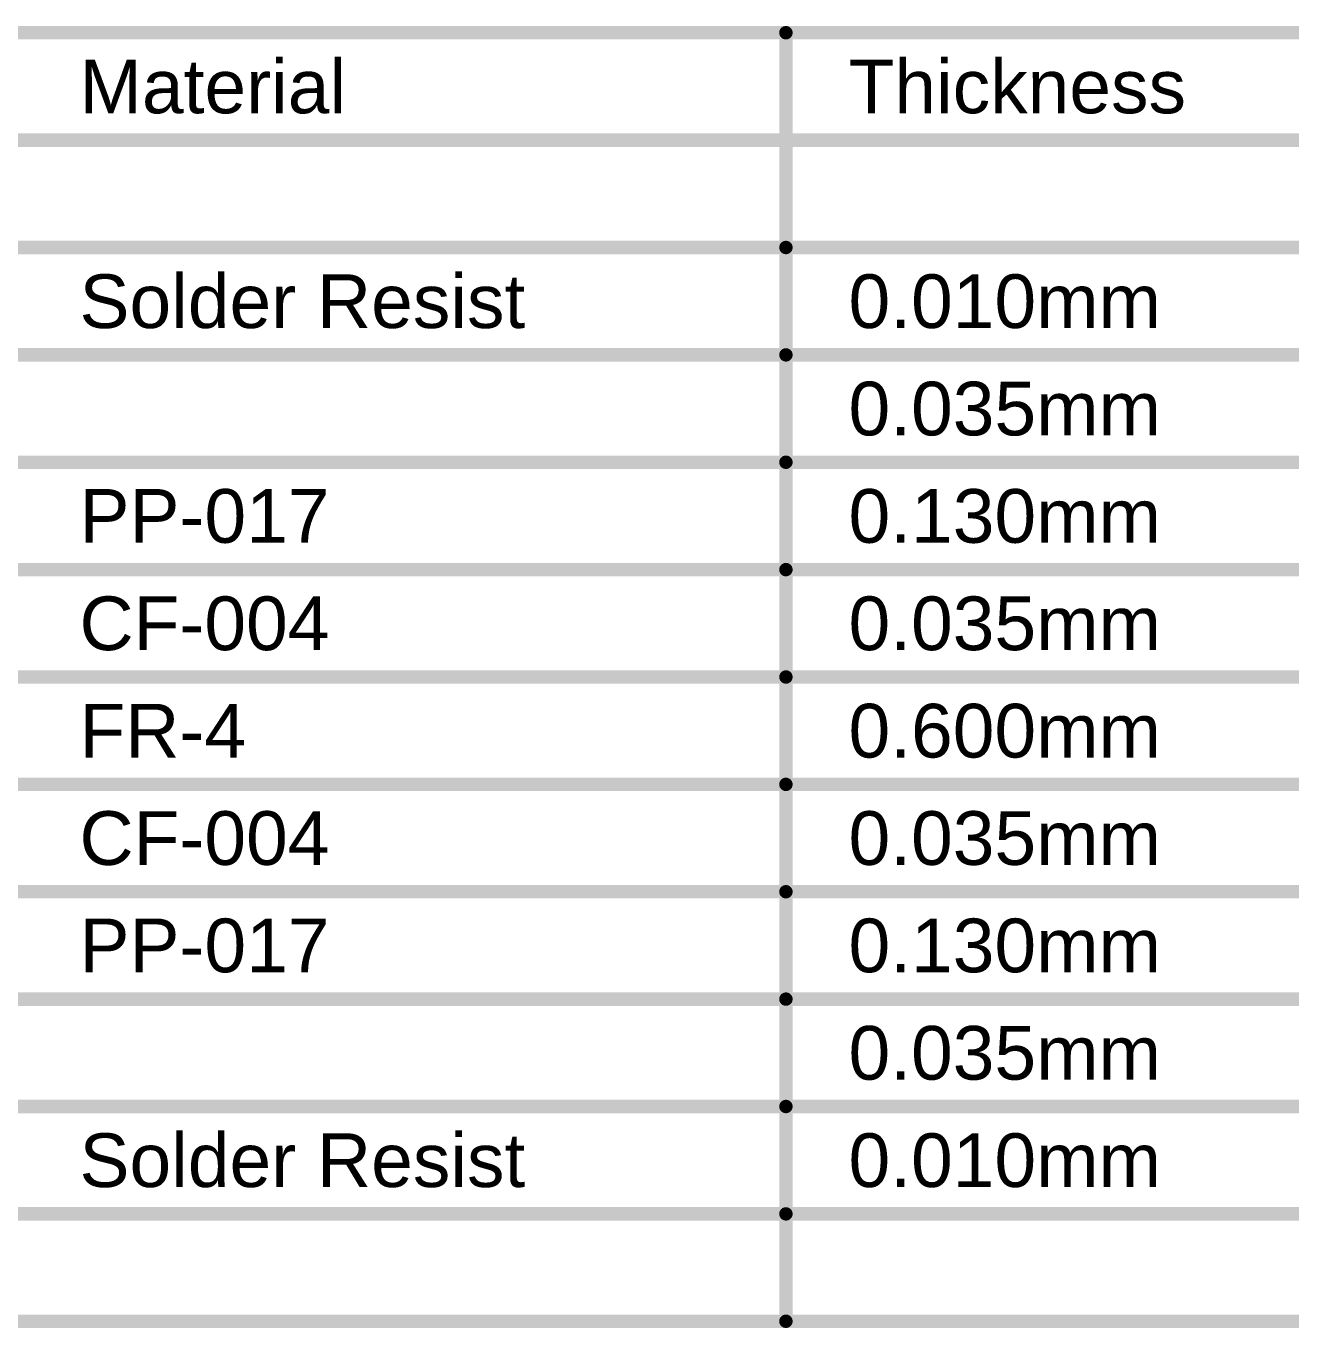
# Model space of a CAD drawing. Header units: inches. Extents: x -35 to 304, y -8 to 63.
# Drawn here: x -0.13 to 35.79, y 26.23 to 63.18 of the extents above; entities that cross this region are included whole.
import ezdxf

# ---------------------------------------------------------------- set-up
doc = ezdxf.new("R2010")
doc.units = ezdxf.units.IN
doc.layers.add('Fabrication', color=76, linetype='Continuous')
doc.styles.add('Arial', font='', dxfattribs={"height": 0.2})
doc.styles.get('Arial').set_extended_font_data('Arial')

msp = doc.modelspace()

# ---------------------------------------------------------------- linework, layer by layer
at = {"layer": 'Fabrication'}
for points in [[(-34.421, 62.992, 0.381, 0.381, 0), (80.864, 62.992, 0.381, 0.381, 0)], [(21.444, 26.416, 0.381, 0.381, 0), (21.444, 62.992, 0.381, 0.381, 0)], [(-34.421, 59.944, 0.381, 0.381, 0), (80.864, 59.944, 0.381, 0.381, 0)], [(-0.394, 56.896, 0.381, 0.381, 0), (21.444, 56.896, 0.381, 0.381, 0)], [(21.444, 56.896, 0.381, 0.381, 0), (37.95, 56.896, 0.381, 0.381, 0)], [(-0.394, 53.848, 0.381, 0.381, 0), (21.444, 53.848, 0.381, 0.381, 0)], [(21.444, 53.848, 0.381, 0.381, 0), (37.95, 53.848, 0.381, 0.381, 0)], [(-0.394, 50.8, 0.381, 0.381, 0), (21.444, 50.8, 0.381, 0.381, 0)], [(21.444, 50.8, 0.381, 0.381, 0), (37.95, 50.8, 0.381, 0.381, 0)], [(-0.394, 47.752, 0.381, 0.381, 0), (21.444, 47.752, 0.381, 0.381, 0)], [(21.444, 47.752, 0.381, 0.381, 0), (37.95, 47.752, 0.381, 0.381, 0)], [(-0.394, 44.704, 0.381, 0.381, 0), (21.444, 44.704, 0.381, 0.381, 0)], [(21.444, 44.704, 0.381, 0.381, 0), (37.95, 44.704, 0.381, 0.381, 0)], [(-0.394, 41.656, 0.381, 0.381, 0), (21.444, 41.656, 0.381, 0.381, 0)], [(21.444, 41.656, 0.381, 0.381, 0), (37.95, 41.656, 0.381, 0.381, 0)], [(-0.394, 38.608, 0.381, 0.381, 0), (21.444, 38.608, 0.381, 0.381, 0)], [(21.444, 38.608, 0.381, 0.381, 0), (37.95, 38.608, 0.381, 0.381, 0)], [(-0.394, 35.56, 0.381, 0.381, 0), (21.444, 35.56, 0.381, 0.381, 0)], [(21.444, 35.56, 0.381, 0.381, 0), (37.95, 35.56, 0.381, 0.381, 0)], [(-0.394, 32.512, 0.381, 0.381, 0), (21.444, 32.512, 0.381, 0.381, 0)], [(21.444, 32.512, 0.381, 0.381, 0), (37.95, 32.512, 0.381, 0.381, 0)], [(-0.394, 29.464, 0.381, 0.381, 0), (21.444, 29.464, 0.381, 0.381, 0)], [(21.444, 29.464, 0.381, 0.381, 0), (37.95, 29.464, 0.381, 0.381, 0)], [(-0.394, 26.416, 0.381, 0.381, 0), (21.444, 26.416, 0.381, 0.381, 0)], [(21.444, 26.416, 0.381, 0.381, 0), (37.95, 26.416, 0.381, 0.381, 0)]]:
    msp.add_lwpolyline(points, format="xyseb", dxfattribs=at)
for points in [[(21.349, 62.992, 0.191, 0.191, 1), (21.539, 62.992, 0.191, 0.191, 1)], [(21.349, 56.896, 0.191, 0.191, 1), (21.539, 56.896, 0.191, 0.191, 1)], [(21.349, 56.896, 0.191, 0.191, 1), (21.539, 56.896, 0.191, 0.191, 1)], [(21.349, 53.848, 0.191, 0.191, 1), (21.539, 53.848, 0.191, 0.191, 1)], [(21.349, 53.848, 0.191, 0.191, 1), (21.539, 53.848, 0.191, 0.191, 1)], [(21.349, 50.8, 0.191, 0.191, 1), (21.539, 50.8, 0.191, 0.191, 1)], [(21.349, 50.8, 0.191, 0.191, 1), (21.539, 50.8, 0.191, 0.191, 1)], [(21.349, 47.752, 0.191, 0.191, 1), (21.539, 47.752, 0.191, 0.191, 1)], [(21.349, 47.752, 0.191, 0.191, 1), (21.539, 47.752, 0.191, 0.191, 1)], [(21.349, 44.704, 0.191, 0.191, 1), (21.539, 44.704, 0.191, 0.191, 1)], [(21.349, 44.704, 0.191, 0.191, 1), (21.539, 44.704, 0.191, 0.191, 1)], [(21.349, 41.656, 0.191, 0.191, 1), (21.539, 41.656, 0.191, 0.191, 1)], [(21.349, 41.656, 0.191, 0.191, 1), (21.539, 41.656, 0.191, 0.191, 1)], [(21.349, 38.608, 0.191, 0.191, 1), (21.539, 38.608, 0.191, 0.191, 1)], [(21.349, 38.608, 0.191, 0.191, 1), (21.539, 38.608, 0.191, 0.191, 1)], [(21.349, 35.56, 0.191, 0.191, 1), (21.539, 35.56, 0.191, 0.191, 1)], [(21.349, 35.56, 0.191, 0.191, 1), (21.539, 35.56, 0.191, 0.191, 1)], [(21.349, 32.512, 0.191, 0.191, 1), (21.539, 32.512, 0.191, 0.191, 1)], [(21.349, 32.512, 0.191, 0.191, 1), (21.539, 32.512, 0.191, 0.191, 1)], [(21.349, 29.464, 0.191, 0.191, 1), (21.539, 29.464, 0.191, 0.191, 1)], [(21.349, 29.464, 0.191, 0.191, 1), (21.539, 29.464, 0.191, 0.191, 1)], [(21.349, 26.416, 0.191, 0.191, 1), (21.539, 26.416, 0.191, 0.191, 1)], [(21.349, 26.416, 0.191, 0.191, 1), (21.539, 26.416, 0.191, 0.191, 1)], [(21.349, 26.416, 0.191, 0.191, 1), (21.539, 26.416, 0.191, 0.191, 1)]]:
    msp.add_lwpolyline(points, format="xyseb", close=True, dxfattribs=at)

# ---------------------------------------------------------------- texts
at = {"layer": 'Fabrication', "style": 'Arial'}
for s, p in [('Material', (1.384, 60.706)), ('Thickness', (23.222, 60.706)), ('Solder Resist', (1.384, 54.61)), ('0.010mm', (23.222, 54.61)), ('0.035mm', (23.222, 51.562)), ('PP-017', (1.384, 48.514)), ('0.130mm', (23.222, 48.514)), ('CF-004', (1.384, 45.466)), ('0.035mm', (23.222, 45.466)), ('FR-4', (1.384, 42.418)), ('0.600mm', (23.222, 42.418)), ('CF-004', (1.384, 39.37)), ('0.035mm', (23.222, 39.37)), ('PP-017', (1.384, 36.322)), ('0.130mm', (23.222, 36.322)), ('0.035mm', (23.222, 33.274)), ('Solder Resist', (1.384, 30.226)), ('0.010mm', (23.222, 30.226))]:
    msp.add_text(s, height=1.524, dxfattribs=at).set_placement(p)

doc.saveas('drawing.dxf')
